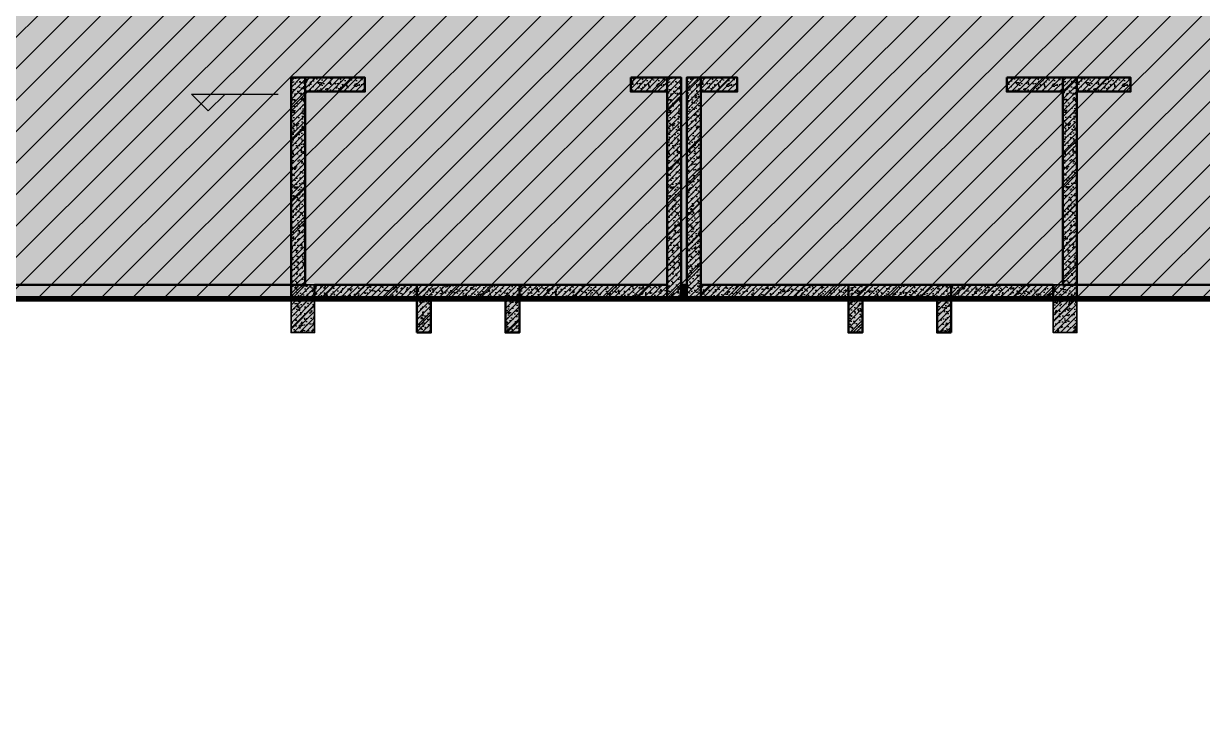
# Model space of a CAD drawing. Extents: x -1338203 to 1886333, y -530034 to 1031844.
# Drawn here: x 668685 to 689717, y 74247 to 86561 of the extents above; entities that cross this region are included whole.
import ezdxf

# ---------------------------------------------------------------- set-up
doc = ezdxf.new("R2010")
doc.units = 0
doc.header["$LTSCALE"] = 1000
doc.header["$MEASUREMENT"] = 0
for name, color, linetype in [('A-14-平面B1$0$0A-A-SYMB-ELEV', 150, 'Continuous'), ('S14柱墙B1_1$0$0S-CC-LINE', 52, 'Continuous'), ('S14柱墙B1_1$0$0S-CW-HATCH', 251, 'Continuous'), ('S14柱墙B1_1$0$0S-CW-HATCH-UP', 251, 'Continuous')]:
    doc.layers.add(name, color=color, linetype=linetype)
doc.layers.add('p-h-walkable', color=7, linetype='Continuous', lineweight=70, true_color=0xf0f0f0)
doc.layers.add('S14柱墙B1_1$0$0S-CW-LINE', color=7, linetype='Continuous', lineweight=50)
pattern_1 = [(45, (126415.59, -296186.8), (-53.033009, 53.033009), []), (50, (126415.59, -296186.8), (215.178055, -18.82564), [22.5, -247.5]), (355, (126415.59, -296186.8), (-41.6254, 225.65764), [18, -198]), (100.4514, (126433.52, -296188.37), (173.552815, 206.83186), [19.12206, -210.342634]), (46.1842, (126415.6, -296126.8), (320.17231, -49.6557), [33.75, -371.25]), (96.6356, (126442.27, -296130.94), (280.39881, 292.23536), [28.68309, -315.5139]), (351.1842, (126415.6, -296126.8), (280.39858, 292.23558), [27, -297]), (21, (126445.59, -296141.8), (179.072116, -120.785667), [22.5, -247.5]), (326, (126445.59, -296141.8), (72.9946, 217.54501), [18, -198]), (71.4514, (126460.51, -296151.87), (252.06679, 96.75915), [19.12206, -210.342634]), (37.5, (126415.59, -296186.8), (3.647957, 99.868156), [0, -195.6, 0, -201, 0, -198.75]), (7.5, (126415.59, -296186.8), (78.920861, 118.323514), [0, -114.6, 0, -191.1, 0, -75.75]), (327.5, (126348.69, -296186.8), (160.146731, -6.7664615), [0, -75, 0, -234, 0, -310.5]), (317.5, (126318.69, -296186.8), (174.95585, 30.031495), [0, -97.5, 0, -155.4, 0, -220.5])]
pattern_2 = [(45, (664116.61, 86935.59), (-53.033, 53.033), []), (50, (664116.6, 86935.59), (215.178, -18.8256), [22.5, -247.5]), (355, (664116.6, 86935.59), (-41.6254, 225.6576), [18, -198]), (100.4514, (664134.54, 86934.02), (173.5528, 206.8319), [19.122, -210.3426]), (46.1842, (664116.6, 86995.59), (320.1723, -49.6557), [33.75, -371.25]), (96.6356, (664143.3, 86991.45), (280.399, 292.2354), [28.683, -315.514]), (351.1842, (664116.6, 86995.6), (280.3986, 292.2356), [27, -297]), (21, (664146.6, 86980.59), (179.0721, -120.7857), [22.5, -247.5]), (326, (664146.6, 86980.59), (72.9946, 217.545), [18, -198]), (71.4514, (664161.53, 86970.52), (252.0668, 96.7591), [19.122, -210.3426]), (37.5, (664116.61, 86935.59), (3.64796, 99.86816), [0, -195.6, 0, -201, 0, -198.75]), (7.5, (664116.61, 86935.59), (78.92086, 118.3235), [0, -114.6, 0, -191.1, 0, -75.75]), (327.5, (664049.71, 86935.59), (160.14673, -6.76646), [0, -75, 0, -234, 0, -310.5]), (317.5, (664019.7, 86935.59), (174.95585, 30.0315), [0, -97.5, 0, -155.4, 0, -220.5])]
pattern_3 = [(45, (-1692902.3, -184090.26), (-53.0330086, 53.0330086), []), (50, (-1692902.3, -184090.26), (215.178055, -18.82564), [22.5, -247.5]), (355, (-1692902.3, -184090.26), (-41.6254, 225.65764), [18, -198]), (100.4514, (-1692884.37, -184091.83), (173.552815, 206.831863), [19.122057, -210.342634]), (46.1842, (-1692902.3, -184030.26), (320.172315, -49.655704), [33.75, -371.25]), (96.6356, (-1692875.62, -184034.4), (280.39881, 292.23536), [28.683086, -315.5139]), (351.1842, (-1692902.3, -184030.26), (280.398584, 292.23558), [27, -297]), (21, (-1692872.3, -184045.26), (179.072116, -120.785667), [22.5, -247.5]), (326, (-1692872.3, -184045.26), (72.9946, 217.545014), [18, -198]), (71.4514, (-1692857.38, -184055.32), (252.066789, 96.759149), [19.122057, -210.342634]), (37.5, (-1692902.3, -184090.26), (3.6479566, 99.8681561), [0, -195.6, 0, -201, 0, -198.75]), (7.5, (-1692902.3, -184090.26), (78.920861, 118.3235136), [0, -114.6, 0, -191.1, 0, -75.75]), (327.5, (-1692969.2, -184090.26), (160.1467309, -6.7664615), [0, -75, 0, -234, 0, -310.5]), (317.5, (-1692999.2, -184090.26), (174.955851, 30.031495), [0, -97.5, 0, -155.4, 0, -220.5])]

# ---------------------------------------------------------------- blocks, each defined once
blk = doc.blocks.new('A-14-平面B1')
at = {"layer": 'A-14-平面B1$0$0A-A-SYMB-ELEV'}
for p, q in [((7864, -1935), (7564, -1635)), ((7564, -1635), (9113, -1635)), ((7864, -1935), (8164, -1635))]:
    blk.add_line(p, q, dxfattribs=at)

msp = doc.modelspace()

# ---------------------------------------------------------------- hatches: boundary and pattern name
at = {"ltscale": 0.002}
h = msp.add_hatch(dxfattribs=at)
h.set_pattern_fill('ANSI31', color=8, scale=250)
h.set_pattern_definition([(45, (321361.53, 273455.2), (-280.633, 280.633), [])])
h.paths.add_polyline_path([(712866.6, 90425.6), (710876.6, 90425.6), (710876.6, 91425.6), (706406.6, 91425.6), (706406.6, 91425.6), (698376.6, 91425.6), (698376.6, 94995.6), (695256.6, 94995.6), (695256.6, 91425.6), (687226.6, 91425.6), (687226.6, 90425.6), (684786.6, 90425.6), (684786.6, 91425.6), (682456.6, 91425.6), (682456.6, 90425.6), (678476.6, 90425.6), (678476.6, 91425.6), (676256.6, 91425.6), (676256.6, 90425.6), (673706.6, 90425.6), (673706.6, 91425.6), (665676.6, 91425.6), (665676.6, 94995.6), (662556.6, 94995.6), (662556.6, 91425.6), (654526.6, 91425.6), (654526.6, 90425.6), (653916.6, 90425.6), (649906.6, 90425.6), (647816.6, 90425.6), (647816.6, 81645.6), (650701.6, 81645.6), (650701.6, 81045.6), (650951.6, 81045.6), (650951.6, 81645.6), (652281.6, 81645.6), (652281.6, 81045.6), (652531.6, 81045.6), (652531.6, 81645.6), (654356.6, 81645.6), (654356.6, 81045.6), (654776.6, 81045.6), (654776.6, 81645.6), (673456.6, 81645.6), (673456.6, 81045.6), (673876.6, 81045.6), (673876.6, 81645.6), (675701.6, 81645.6), (675701.6, 81045.6), (675951.6, 81045.6), (675951.6, 81645.6), (677281.6, 81645.6), (677281.6, 81045.6), (677531.6, 81045.6), (677531.6, 81645.6), (683401.6, 81645.6), (683401.6, 81045.6), (683651.6, 81045.6), (683651.6, 81645.6), (684981.6, 81645.6), (684981.6, 81045.6), (685231.6, 81045.6), (685231.6, 81645.6), (687056.6, 81645.6), (687056.6, 81045.6), (687476.6, 81045.6), (687476.6, 81645.6), (706156.6, 81645.6), (706156.6, 81045.6), (706576.6, 81045.6), (706576.6, 81645.6), (708401.6, 81645.6), (708401.6, 81045.6), (708651.6, 81045.6), (708651.6, 81645.6), (709981.6, 81645.6), (709981.6, 81045.6), (710231.6, 81045.6), (710231.6, 81645.6), (717486.6, 81645.6), (717486.6, 83725.6), (717486.6, 85725.6), (717486.6, 92995.6), (712866.6, 92995.6)])
at = {"layer": 'p-h-walkable', "ltscale": 0.002}
h = msp.add_hatch(color=256, dxfattribs=at)
h.dxf.hatch_style = 1
h.paths.add_polyline_path([(633826.6, 244460.7), (640276.6, 244575.6), (640576.6, 234544.8), (645576.7, 234544.6), (645576.7, 209278.9), (732355.9, 209029), (732355.1, 235229.9), (738506.7, 235229.9), (738506.6, 268838.9), (732734.3, 268838.9), (732734.3, 272898.9), (711963.1, 272898.9), (711963.1, 278984.7), (717256.7, 278984.7), (717256.7, 284049), (733571.6, 284135.6), (733996.6, 290449.1), (739216.6, 290449.1), (739766.6, 284299.1), (754626.6, 284299.1), (755296.6, 290449.1), (760516.6, 290449.1), (760816.6, 283049.1), (760816.3, 275879.2), (775122.6, 275879.2), (776006.6, 274138.9), (776006.6, 259429.1), (778716.6, 259429.1), (778716.6, 238849.1), (783416.6, 238849.1), (783416.6, 237229.1), (782066.6, 237229.1), (782066.6, 234429.1), (779546.6, 234429.1), (779546.6, 237129.1), (773916.6, 237129.1), (773916.6, 243229.1), (764306.6, 243225.6), (764306.6, 236639.1), (760766.6, 236639.1), (760766.6, 234429.1), (758246.6, 234429.1), (758246.6, 238649.1), (762116.6, 238649.1), (762116.6, 243225.6), (748656.6, 243225.6), (748756.3, 207529.1), (800106.6, 207528.9), (800206.7, 201639.7), (812908.2, 202239.1), (812576.6, 180449.3), (744206, 180449.3), (744206, 173439), (728556.7, 173439), (728556.6, 122289.1), (746356.6, 122289.1), (750916.6, 132325.6), (842896.6, 132325.6), (843211.6, 121345.6), (839116.6, 121345.6), (839116.6, 93449.1), (864906.6, 93449.1), (864906.6, 79694), (875856.6, 74929.1), (875856.6, 65749.1), (834560.6, 65749.1), (839142.9, 28436.3), (869465.5, 32160.2), (871163.4, 18334), (873704.3, 18646.1), (877328.9, 5540.2), (761876.2, -8638.5), (761133.2, 2082.3), (764950.9, 5291.5), (763253.1, 19116.3), (799242.7, 23536.1), (793807.6, 65749.1), (750756.6, 65749.1), (751556.6, 81645.6), (636016.6, 81645.6), (636016.6, 96345.6), (629416.6, 96345.6), (629416.6, 118203.2), (622306.6, 118203.2), (622286.6, 139083.2), (644406.6, 137003.2), (644406.6, 129968.2), (656656.6, 129968.2), (656406.6, 138083.2), (712156.6, 138083.2), (711856.6, 184449.1), (581811.6, 184349.1), (581826.6, 197199.1), (585876.6, 197449.1), (585976.6, 209279), (629226.6, 209578.9), (628926.8, 236145.4), (633826.6, 236145.6)])
at = {"layer": 'S14柱墙B1_1$0$0S-CW-HATCH'}
h = msp.add_hatch(color=256, dxfattribs=at)
h.dxf.hatch_style = 1
h.paths.add_polyline_path([(673706.6, 81895.6), (673706.6, 85595.6), (673456.6, 85595.6), (673456.6, 81895.6)])
h = msp.add_hatch(color=256, dxfattribs=at)
h.dxf.hatch_style = 1
h.paths.add_polyline_path([(673706.6, 85595.6), (674776.6, 85595.6), (674776.6, 85345.6), (673706.6, 85345.6)])
h = msp.add_hatch(color=256, dxfattribs=at)
h.dxf.hatch_style = 1
h.paths.add_polyline_path([(679516.6, 85595.6), (680166.6, 85595.6), (680166.6, 85345.6), (679516.6, 85345.6)])
h = msp.add_hatch(color=256, dxfattribs=at)
h.dxf.hatch_style = 1
h.paths.add_polyline_path([(680416.6, 81645.6), (680416.6, 85595.6), (680166.6, 85595.6), (680166.6, 81645.6)])
h = msp.add_hatch(color=256, dxfattribs=at)
h.dxf.hatch_style = 1
h.paths.add_polyline_path([(680516.6, 81645.6), (680516.6, 85595.6), (680766.6, 85595.6), (680766.6, 81645.6)])
h = msp.add_hatch(color=256, dxfattribs=at)
h.dxf.hatch_style = 1
h.paths.add_polyline_path([(680766.6, 85595.6), (681416.6, 85595.6), (681416.6, 85345.6), (680766.6, 85345.6)])
h = msp.add_hatch(color=256, dxfattribs=at)
h.dxf.hatch_style = 1
h.paths.add_polyline_path([(686226.6, 85595.6), (687226.6, 85595.6), (687226.6, 85345.6), (686226.6, 85345.6)])
h = msp.add_hatch(color=256, dxfattribs=at)
h.dxf.hatch_style = 1
h.paths.add_polyline_path([(687476.6, 81900.6), (687476.6, 85595.6), (687226.6, 85595.6), (687226.6, 81900.6)])
h = msp.add_hatch(color=256, dxfattribs=at)
h.dxf.hatch_style = 1
h.paths.add_polyline_path([(687476.6, 85595.6), (688436.6, 85595.6), (688436.6, 85345.6), (687476.6, 85345.6)])
h = msp.add_hatch(color=256, dxfattribs=at)
h.dxf.hatch_style = 1
h.paths.add_polyline_path([(667956.6, 81895.6), (673456.6, 81895.6), (673456.6, 81645.6), (667956.6, 81645.6)])
h = msp.add_hatch(color=256, dxfattribs=at)
h.dxf.hatch_style = 1
h.paths.add_polyline_path([(673876.6, 81895.6), (673456.6, 81895.6), (673456.6, 81045.6), (673876.6, 81045.6)])
h = msp.add_hatch(color=256, dxfattribs=at)
h.dxf.hatch_style = 1
h.paths.add_polyline_path([(673876.6, 81895.6), (675701.6, 81895.6), (675701.6, 81645.6), (673876.6, 81645.6)])
h = msp.add_hatch(color=256, dxfattribs=at)
h.dxf.hatch_style = 1
h.paths.add_polyline_path([(675701.6, 81045.6), (675951.6, 81045.6), (675951.6, 81645.6), (676616.6, 81645.6), (677281.6, 81645.6), (677281.6, 81045.6), (677531.6, 81045.6), (677531.6, 81895.6), (676616.6, 81895.6), (675701.6, 81895.6)])
h = msp.add_hatch(color=256, dxfattribs=at)
h.dxf.hatch_style = 1
h.paths.add_polyline_path([(677531.6, 81895.6), (680166.6, 81895.6), (680166.6, 81645.6), (677531.6, 81645.6)])
h = msp.add_hatch(color=256, dxfattribs=at)
h.dxf.hatch_style = 1
h.paths.add_polyline_path([(680416.6, 81645.6), (680516.6, 81645.6), (680516.6, 81895.6), (680416.6, 81895.6)])
h = msp.add_hatch(color=256, dxfattribs=at)
h.dxf.hatch_style = 1
h.paths.add_polyline_path([(683401.6, 81895.6), (680766.6, 81895.6), (680766.6, 81645.6), (683401.6, 81645.6)])
h = msp.add_hatch(color=256, dxfattribs=at)
h.dxf.hatch_style = 1
h.paths.add_polyline_path([(685231.6, 81045.6), (684981.6, 81045.6), (684981.6, 81645.6), (684316.6, 81645.6), (683651.6, 81645.6), (683651.6, 81045.6), (683401.6, 81045.6), (683401.6, 81895.6), (684316.6, 81895.6), (685231.6, 81895.6)])
h = msp.add_hatch(color=256, dxfattribs=at)
h.dxf.hatch_style = 1
h.paths.add_polyline_path([(685231.6, 81895.6), (687056.6, 81895.6), (687056.6, 81645.6), (685231.6, 81645.6)])
h = msp.add_hatch(color=256, dxfattribs=at)
h.dxf.hatch_style = 1
h.paths.add_polyline_path([(687056.6, 81895.6), (687476.6, 81895.6), (687476.6, 81045.6), (687056.6, 81045.6)])
h = msp.add_hatch(color=256, dxfattribs=at)
h.dxf.hatch_style = 1
h.paths.add_polyline_path([(687476.6, 81895.6), (692976.6, 81895.6), (692976.6, 81645.6), (687476.6, 81645.6)])
at = {"layer": 'S14柱墙B1_1$0$0S-CW-HATCH-UP'}
h = msp.add_hatch(dxfattribs=at)
h.set_pattern_fill('钢筋混凝土', color=256, scale=30)
h.set_pattern_definition([(45, (119705.59, -296186.8), (-53.033009, 53.033009), []), (50, (119705.59, -296186.8), (215.178055, -18.82564), [22.5, -247.5]), (355, (119705.59, -296186.8), (-41.6254, 225.65764), [18, -198]), (100.4514, (119723.52, -296188.37), (173.552815, 206.83186), [19.12206, -210.342634]), (46.1842, (119705.6, -296126.8), (320.17231, -49.6557), [33.75, -371.25]), (96.6356, (119732.27, -296130.94), (280.39881, 292.23536), [28.68309, -315.5139]), (351.1842, (119705.6, -296126.8), (280.39858, 292.23558), [27, -297]), (21, (119735.59, -296141.8), (179.072116, -120.785667), [22.5, -247.5]), (326, (119735.59, -296141.8), (72.9946, 217.54501), [18, -198]), (71.4514, (119750.51, -296151.87), (252.06679, 96.75915), [19.12206, -210.342634]), (37.5, (119705.59, -296186.8), (3.647957, 99.868156), [0, -195.6, 0, -201, 0, -198.75]), (7.5, (119705.59, -296186.8), (78.920861, 118.323514), [0, -114.6, 0, -191.1, 0, -75.75]), (327.5, (119638.69, -296186.8), (160.146731, -6.7664615), [0, -75, 0, -234, 0, -310.5]), (317.5, (119608.69, -296186.8), (174.95585, 30.031495), [0, -97.5, 0, -155.4, 0, -220.5])])
h.paths.add_polyline_path([(673706.6, 81895.6), (673706.6, 85595.6), (673456.6, 85595.6), (673456.6, 81895.6)])
h = msp.add_hatch(dxfattribs=at)
h.set_pattern_fill('钢筋混凝土', color=256, scale=30)
h.set_pattern_definition([(45, (-1671827.3, -180390.26), (-53.0330086, 53.0330086), []), (50, (-1671827.3, -180390.26), (215.178055, -18.82564), [22.5, -247.5]), (355, (-1671827.3, -180390.26), (-41.6254, 225.65764), [18, -198]), (100.4514, (-1671809.37, -180391.83), (173.552815, 206.831863), [19.122057, -210.342634]), (46.1842, (-1671827.3, -180330.26), (320.172315, -49.655704), [33.75, -371.25]), (96.6356, (-1671800.62, -180334.4), (280.39881, 292.23536), [28.683086, -315.5139]), (351.1842, (-1671827.3, -180330.26), (280.398584, 292.23558), [27, -297]), (21, (-1671797.3, -180345.26), (179.072116, -120.785667), [22.5, -247.5]), (326, (-1671797.3, -180345.26), (72.9946, 217.545014), [18, -198]), (71.4514, (-1671782.38, -180355.32), (252.066789, 96.759149), [19.122057, -210.342634]), (37.5, (-1671827.3, -180390.26), (3.6479566, 99.8681561), [0, -195.6, 0, -201, 0, -198.75]), (7.5, (-1671827.3, -180390.26), (78.920861, 118.3235136), [0, -114.6, 0, -191.1, 0, -75.75]), (327.5, (-1671894.2, -180390.26), (160.1467309, -6.7664615), [0, -75, 0, -234, 0, -310.5]), (317.5, (-1671924.2, -180390.26), (174.955851, 30.031495), [0, -97.5, 0, -155.4, 0, -220.5])])
h.paths.add_polyline_path([(673706.6, 85595.6), (674776.6, 85595.6), (674776.6, 85345.6), (673706.6, 85345.6)])
h = msp.add_hatch(dxfattribs=at)
h.set_pattern_fill('钢筋混凝土', color=256, scale=30)
h.set_pattern_definition([(45, (-1666437.3, -180390.26), (-53.0330086, 53.0330086), []), (50, (-1666437.3, -180390.26), (215.178055, -18.82564), [22.5, -247.5]), (355, (-1666437.3, -180390.26), (-41.6254, 225.65764), [18, -198]), (100.4514, (-1666419.37, -180391.83), (173.552815, 206.831863), [19.122057, -210.342634]), (46.1842, (-1666437.3, -180330.26), (320.172315, -49.655704), [33.75, -371.25]), (96.6356, (-1666410.62, -180334.4), (280.39881, 292.23536), [28.683086, -315.5139]), (351.1842, (-1666437.3, -180330.26), (280.398584, 292.23558), [27, -297]), (21, (-1666407.3, -180345.26), (179.072116, -120.785667), [22.5, -247.5]), (326, (-1666407.3, -180345.26), (72.9946, 217.545014), [18, -198]), (71.4514, (-1666392.38, -180355.32), (252.066789, 96.759149), [19.122057, -210.342634]), (37.5, (-1666437.3, -180390.26), (3.6479566, 99.8681561), [0, -195.6, 0, -201, 0, -198.75]), (7.5, (-1666437.3, -180390.26), (78.920861, 118.3235136), [0, -114.6, 0, -191.1, 0, -75.75]), (327.5, (-1666504.2, -180390.26), (160.1467309, -6.7664615), [0, -75, 0, -234, 0, -310.5]), (317.5, (-1666534.2, -180390.26), (174.955851, 30.031495), [0, -97.5, 0, -155.4, 0, -220.5])])
h.paths.add_polyline_path([(679516.6, 85595.6), (680166.6, 85595.6), (680166.6, 85345.6), (679516.6, 85345.6)])
h = msp.add_hatch(dxfattribs=at)
h.set_pattern_fill('钢筋混凝土', color=256, scale=30)
h.set_pattern_definition(pattern_1)
h.paths.add_polyline_path([(680416.6, 81645.6), (680416.6, 85595.6), (680166.6, 85595.6), (680166.6, 81645.6)])
h = msp.add_hatch(dxfattribs=at)
h.set_pattern_fill('钢筋混凝土', color=256, scale=30)
h.set_pattern_definition(pattern_1)
h.paths.add_polyline_path([(680516.6, 81645.6), (680516.6, 85595.6), (680766.6, 85595.6), (680766.6, 81645.6)])
h = msp.add_hatch(dxfattribs=at)
h.set_pattern_fill('钢筋混凝土', color=256, scale=30)
h.set_pattern_definition([(45, (-1665187.3, -180390.26), (-53.0330086, 53.0330086), []), (50, (-1665187.3, -180390.26), (215.178055, -18.82564), [22.5, -247.5]), (355, (-1665187.3, -180390.26), (-41.6254, 225.65764), [18, -198]), (100.4514, (-1665169.37, -180391.83), (173.552815, 206.831863), [19.122057, -210.342634]), (46.1842, (-1665187.3, -180330.26), (320.172315, -49.655704), [33.75, -371.25]), (96.6356, (-1665160.62, -180334.4), (280.39881, 292.23536), [28.683086, -315.5139]), (351.1842, (-1665187.3, -180330.26), (280.398584, 292.23558), [27, -297]), (21, (-1665157.3, -180345.26), (179.072116, -120.785667), [22.5, -247.5]), (326, (-1665157.3, -180345.26), (72.9946, 217.545014), [18, -198]), (71.4514, (-1665142.38, -180355.32), (252.066789, 96.759149), [19.122057, -210.342634]), (37.5, (-1665187.3, -180390.26), (3.6479566, 99.8681561), [0, -195.6, 0, -201, 0, -198.75]), (7.5, (-1665187.3, -180390.26), (78.920861, 118.3235136), [0, -114.6, 0, -191.1, 0, -75.75]), (327.5, (-1665254.2, -180390.26), (160.1467309, -6.7664615), [0, -75, 0, -234, 0, -310.5]), (317.5, (-1665284.2, -180390.26), (174.955851, 30.031495), [0, -97.5, 0, -155.4, 0, -220.5])])
h.paths.add_polyline_path([(680766.6, 85595.6), (681416.6, 85595.6), (681416.6, 85345.6), (680766.6, 85345.6)])
h = msp.add_hatch(dxfattribs=at)
h.set_pattern_fill('钢筋混凝土', color=256, scale=30)
h.set_pattern_definition([(45, (-1659377.3, -180390.26), (-53.0330086, 53.0330086), []), (50, (-1659377.3, -180390.26), (215.178055, -18.82564), [22.5, -247.5]), (355, (-1659377.3, -180390.26), (-41.6254, 225.65764), [18, -198]), (100.4514, (-1659359.37, -180391.83), (173.552815, 206.831863), [19.122057, -210.342634]), (46.1842, (-1659377.3, -180330.26), (320.172315, -49.655704), [33.75, -371.25]), (96.6356, (-1659350.62, -180334.4), (280.39881, 292.23536), [28.683086, -315.5139]), (351.1842, (-1659377.3, -180330.26), (280.398584, 292.23558), [27, -297]), (21, (-1659347.3, -180345.26), (179.072116, -120.785667), [22.5, -247.5]), (326, (-1659347.3, -180345.26), (72.9946, 217.545014), [18, -198]), (71.4514, (-1659332.38, -180355.32), (252.066789, 96.759149), [19.122057, -210.342634]), (37.5, (-1659377.3, -180390.26), (3.6479566, 99.8681561), [0, -195.6, 0, -201, 0, -198.75]), (7.5, (-1659377.3, -180390.26), (78.920861, 118.3235136), [0, -114.6, 0, -191.1, 0, -75.75]), (327.5, (-1659444.2, -180390.26), (160.1467309, -6.7664615), [0, -75, 0, -234, 0, -310.5]), (317.5, (-1659474.2, -180390.26), (174.955851, 30.031495), [0, -97.5, 0, -155.4, 0, -220.5])])
h.paths.add_polyline_path([(686226.6, 85595.6), (687226.6, 85595.6), (687226.6, 85345.6), (686226.6, 85345.6)])
h = msp.add_hatch(dxfattribs=at)
h.set_pattern_fill('钢筋混凝土', color=256, scale=30)
h.set_pattern_definition([(45, (133475.59, -296181.74), (-53.033009, 53.033009), []), (50, (133475.59, -296181.74), (215.178055, -18.82564), [22.5, -247.5]), (355, (133475.59, -296181.74), (-41.6254, 225.65764), [18, -198]), (100.4514, (133493.52, -296183.3), (173.552815, 206.83186), [19.12206, -210.342634]), (46.1842, (133475.6, -296121.74), (320.17231, -49.6557), [33.75, -371.25]), (96.6356, (133502.27, -296125.88), (280.39881, 292.23536), [28.68309, -315.5139]), (351.1842, (133475.6, -296121.74), (280.39858, 292.23558), [27, -297]), (21, (133505.59, -296136.74), (179.072116, -120.785667), [22.5, -247.5]), (326, (133505.59, -296136.74), (72.9946, 217.54501), [18, -198]), (71.4514, (133520.51, -296146.8), (252.06679, 96.75915), [19.12206, -210.342634]), (37.5, (133475.59, -296181.74), (3.647957, 99.868156), [0, -195.6, 0, -201, 0, -198.75]), (7.5, (133475.59, -296181.74), (78.920861, 118.323514), [0, -114.6, 0, -191.1, 0, -75.75]), (327.5, (133408.69, -296181.74), (160.146731, -6.7664615), [0, -75, 0, -234, 0, -310.5]), (317.5, (133378.69, -296181.74), (174.95585, 30.031495), [0, -97.5, 0, -155.4, 0, -220.5])])
h.paths.add_polyline_path([(687476.6, 81900.6), (687476.6, 85595.6), (687226.6, 85595.6), (687226.6, 81900.6)])
h = msp.add_hatch(dxfattribs=at)
h.set_pattern_fill('钢筋混凝土', color=256, scale=30)
h.set_pattern_definition([(45, (-1658127.3, -180390.26), (-53.0330086, 53.0330086), []), (50, (-1658127.3, -180390.26), (215.178055, -18.82564), [22.5, -247.5]), (355, (-1658127.3, -180390.26), (-41.6254, 225.65764), [18, -198]), (100.4514, (-1658109.37, -180391.83), (173.552815, 206.831863), [19.122057, -210.342634]), (46.1842, (-1658127.3, -180330.26), (320.172315, -49.655704), [33.75, -371.25]), (96.6356, (-1658100.62, -180334.4), (280.39881, 292.23536), [28.683086, -315.5139]), (351.1842, (-1658127.3, -180330.26), (280.398584, 292.23558), [27, -297]), (21, (-1658097.3, -180345.26), (179.072116, -120.785667), [22.5, -247.5]), (326, (-1658097.3, -180345.26), (72.9946, 217.545014), [18, -198]), (71.4514, (-1658082.38, -180355.32), (252.066789, 96.759149), [19.122057, -210.342634]), (37.5, (-1658127.3, -180390.26), (3.6479566, 99.8681561), [0, -195.6, 0, -201, 0, -198.75]), (7.5, (-1658127.3, -180390.26), (78.920861, 118.3235136), [0, -114.6, 0, -191.1, 0, -75.75]), (327.5, (-1658194.2, -180390.26), (160.1467309, -6.7664615), [0, -75, 0, -234, 0, -310.5]), (317.5, (-1658224.2, -180390.26), (174.955851, 30.031495), [0, -97.5, 0, -155.4, 0, -220.5])])
h.paths.add_polyline_path([(687476.6, 85595.6), (688436.6, 85595.6), (688436.6, 85345.6), (687476.6, 85345.6)])
h = msp.add_hatch(dxfattribs=at)
h.set_pattern_fill('钢筋混凝土', color=256, scale=30)
h.set_pattern_definition(pattern_3)
h.paths.add_polyline_path([(667956.6, 81895.6), (673456.6, 81895.6), (673456.6, 81645.6), (667956.6, 81645.6)])
h = msp.add_hatch(dxfattribs=at)
h.set_pattern_fill('钢筋混凝土', color=256, scale=30)
h.set_pattern_definition(pattern_2)
h.paths.add_polyline_path([(673876.6, 81895.6), (673456.6, 81895.6), (673456.6, 81045.6), (673876.6, 81045.6)])
h = msp.add_hatch(dxfattribs=at)
h.set_pattern_fill('钢筋混凝土', color=256, scale=30)
h.set_pattern_definition(pattern_3)
h.paths.add_polyline_path([(673876.6, 81895.6), (675701.6, 81895.6), (675701.6, 81645.6), (673876.6, 81645.6)])
h = msp.add_hatch(dxfattribs=at)
h.set_pattern_fill('钢筋混凝土', color=256, scale=30)
h.set_pattern_definition(pattern_1)
h.paths.add_polyline_path([(675701.6, 81045.6), (675951.6, 81045.6), (675951.6, 81645.6), (676616.6, 81645.6), (677281.6, 81645.6), (677281.6, 81045.6), (677531.6, 81045.6), (677531.6, 81895.6), (676616.6, 81895.6), (675701.6, 81895.6)])
h = msp.add_hatch(dxfattribs=at)
h.set_pattern_fill('钢筋混凝土', color=256, scale=30)
h.set_pattern_definition(pattern_3)
h.paths.add_polyline_path([(677531.6, 81895.6), (680166.6, 81895.6), (680166.6, 81645.6), (677531.6, 81645.6)])
h = msp.add_hatch(dxfattribs=at)
h.set_pattern_fill('钢筋混凝土', color=256, scale=30)
h.set_pattern_definition([(45, (376080.71, -645567.766), (-53.0330086, 53.0330086), []), (50, (376080.71, -645567.77), (215.178055, -18.82564), [22.5, -247.5]), (355, (376080.7, -645567.77), (-41.6254, 225.65764), [18, -198]), (100.4514, (376098.64, -645569.33), (173.552815, 206.83186), [19.12206, -210.342634]), (46.1842, (376080.7, -645507.77), (320.172315, -49.6557), [33.75, -371.25]), (96.6356, (376107.4, -645511.9), (280.39881, 292.23536), [28.68309, -315.5139]), (351.1842, (376080.7, -645507.77), (280.39858, 292.23558), [27, -297]), (21, (376110.71, -645522.77), (179.072116, -120.785667), [22.5, -247.5]), (326, (376110.7, -645522.77), (72.9946, 217.545014), [18, -198]), (71.4514, (376125.63, -645532.83), (252.06679, 96.75915), [19.12206, -210.342634]), (37.5, (376080.71, -645567.766), (3.6479566, 99.868156), [0, -195.6, 0, -201, 0, -198.75]), (7.5, (376080.71, -645567.77), (78.920861, 118.323514), [0, -114.6, 0, -191.1, 0, -75.75]), (327.5, (376013.81, -645567.77), (160.146731, -6.7664615), [0, -75, 0, -234, 0, -310.5]), (317.5, (375983.81, -645567.77), (174.95585, 30.031495), [0, -97.5, 0, -155.4, 0, -220.5])])
h.paths.add_polyline_path([(680416.6, 81645.6), (680516.6, 81645.6), (680516.6, 81895.6), (680416.6, 81895.6)])
h = msp.add_hatch(dxfattribs=at)
h.set_pattern_fill('钢筋混凝土', color=256, scale=30)
h.set_pattern_definition(pattern_3)
h.paths.add_polyline_path([(683401.6, 81895.6), (680766.6, 81895.6), (680766.6, 81645.6), (683401.6, 81645.6)])
h = msp.add_hatch(dxfattribs=at)
h.set_pattern_fill('钢筋混凝土', color=256, scale=30)
h.set_pattern_definition(pattern_1)
h.paths.add_polyline_path([(685231.6, 81045.6), (684981.6, 81045.6), (684981.6, 81645.6), (684316.6, 81645.6), (683651.6, 81645.6), (683651.6, 81045.6), (683401.6, 81045.6), (683401.6, 81895.6), (684316.6, 81895.6), (685231.6, 81895.6)])
h = msp.add_hatch(dxfattribs=at)
h.set_pattern_fill('钢筋混凝土', color=256, scale=30)
h.set_pattern_definition(pattern_3)
h.paths.add_polyline_path([(685231.6, 81895.6), (687056.6, 81895.6), (687056.6, 81645.6), (685231.6, 81645.6)])
h = msp.add_hatch(dxfattribs=at)
h.set_pattern_fill('钢筋混凝土', color=256, scale=30)
h.set_pattern_definition(pattern_2)
h.paths.add_polyline_path([(687056.6, 81895.6), (687476.6, 81895.6), (687476.6, 81045.6), (687056.6, 81045.6)])
h = msp.add_hatch(dxfattribs=at)
h.set_pattern_fill('钢筋混凝土', color=256, scale=30)
h.set_pattern_definition(pattern_3)
h.paths.add_polyline_path([(687476.6, 81895.6), (692976.6, 81895.6), (692976.6, 81645.6), (687476.6, 81645.6)])

# ---------------------------------------------------------------- linework, layer by layer
at = {"color": 3, "flags": 128}
msp.add_lwpolyline([(654776.6, 81645.6), (673456.6, 81645.6), (673456.6, 81045.6), (673876.6, 81045.6), (673876.6, 81645.6), (675701.6, 81645.6), (675701.6, 81045.6), (675951.6, 81045.6), (675951.6, 81645.6), (677281.6, 81645.6), (677281.6, 81045.6), (677531.6, 81045.6), (677531.6, 81645.6), (683401.6, 81645.6), (683401.6, 81045.6), (683651.6, 81045.6), (683651.6, 81645.6), (684981.6, 81645.6), (684981.6, 81045.6), (685231.6, 81045.6), (685231.6, 81645.6), (687056.6, 81645.6), (687056.6, 81045.6), (687476.6, 81045.6), (687476.6, 81645.6), (706156.6, 81645.6)], dxfattribs=at)
at = {"layer": 'p-h-walkable', "ltscale": 0.002, "const_width": 100}
msp.add_lwpolyline([(877328.9, 5540.2), (761876.2, -8638.5), (761133.2, 2082.3), (764950.9, 5291.5), (763253.1, 19116.3), (799242.7, 23536.1), (793807.6, 65749.1), (750756.6, 65749.1), (751556.6, 81645.6), (636016.6, 81645.6), (636016.6, 96345.6), (629416.6, 96345.6), (629416.6, 118203.2), (622306.6, 118203.2), (622286.6, 139083.2), (644406.6, 137003.2), (644406.6, 129968.2), (656656.6, 129968.2), (656406.6, 138083.2), (712156.6, 138083.2), (711856.6, 184449.1)], dxfattribs=at)
at = {"layer": 'S14柱墙B1_1$0$0S-CC-LINE', "lineweight": 35}
for points in [[(673876.6, 81895.6), (673456.6, 81895.6), (673456.6, 81045.6), (673876.6, 81045.6)], [(687056.6, 81895.6), (687476.6, 81895.6), (687476.6, 81045.6), (687056.6, 81045.6)]]:
    msp.add_lwpolyline(points, close=True, dxfattribs=at)
at = {"layer": 'S14柱墙B1_1$0$0S-CW-LINE'}
for points in [[(673706.6, 81895.6), (673706.6, 85595.6), (673456.6, 85595.6), (673456.6, 81895.6)], [(673706.6, 85595.6), (674776.6, 85595.6), (674776.6, 85345.6), (673706.6, 85345.6)], [(679516.6, 85595.6), (680166.6, 85595.6), (680166.6, 85345.6), (679516.6, 85345.6)], [(680416.6, 81645.6), (680416.6, 85595.6), (680166.6, 85595.6), (680166.6, 81645.6)], [(680516.6, 81645.6), (680516.6, 85595.6), (680766.6, 85595.6), (680766.6, 81645.6)], [(680766.6, 85595.6), (681416.6, 85595.6), (681416.6, 85345.6), (680766.6, 85345.6)], [(686226.6, 85595.6), (687226.6, 85595.6), (687226.6, 85345.6), (686226.6, 85345.6)], [(687476.6, 81900.6), (687476.6, 85595.6), (687226.6, 85595.6), (687226.6, 81900.6)], [(687476.6, 85595.6), (688436.6, 85595.6), (688436.6, 85345.6), (687476.6, 85345.6)], [(667956.6, 81895.6), (673456.6, 81895.6), (673456.6, 81645.6), (667956.6, 81645.6)], [(673876.6, 81895.6), (675701.6, 81895.6), (675701.6, 81645.6), (673876.6, 81645.6)], [(675701.6, 81045.6), (675951.6, 81045.6), (675951.6, 81645.6), (676616.6, 81645.6), (677281.6, 81645.6), (677281.6, 81045.6), (677531.6, 81045.6), (677531.6, 81895.6), (676616.6, 81895.6), (675701.6, 81895.6)], [(677531.6, 81895.6), (680166.6, 81895.6), (680166.6, 81645.6), (677531.6, 81645.6)], [(680416.6, 81645.6), (680516.6, 81645.6), (680516.6, 81895.6), (680416.6, 81895.6)], [(683401.6, 81895.6), (680766.6, 81895.6), (680766.6, 81645.6), (683401.6, 81645.6)], [(685231.6, 81045.6), (684981.6, 81045.6), (684981.6, 81645.6), (684316.6, 81645.6), (683651.6, 81645.6), (683651.6, 81045.6), (683401.6, 81045.6), (683401.6, 81895.6), (684316.6, 81895.6), (685231.6, 81895.6)], [(685231.6, 81895.6), (687056.6, 81895.6), (687056.6, 81645.6), (685231.6, 81645.6)], [(687476.6, 81895.6), (692976.6, 81895.6), (692976.6, 81645.6), (687476.6, 81645.6)]]:
    msp.add_lwpolyline(points, close=True, dxfattribs=at)

# ---------------------------------------------------------------- block references
at = {"ltscale": 0.002}
msp.add_blockref('A-14-平面B1', (664116.6, 86935.6), dxfattribs=at)

doc.saveas('drawing.dxf')
